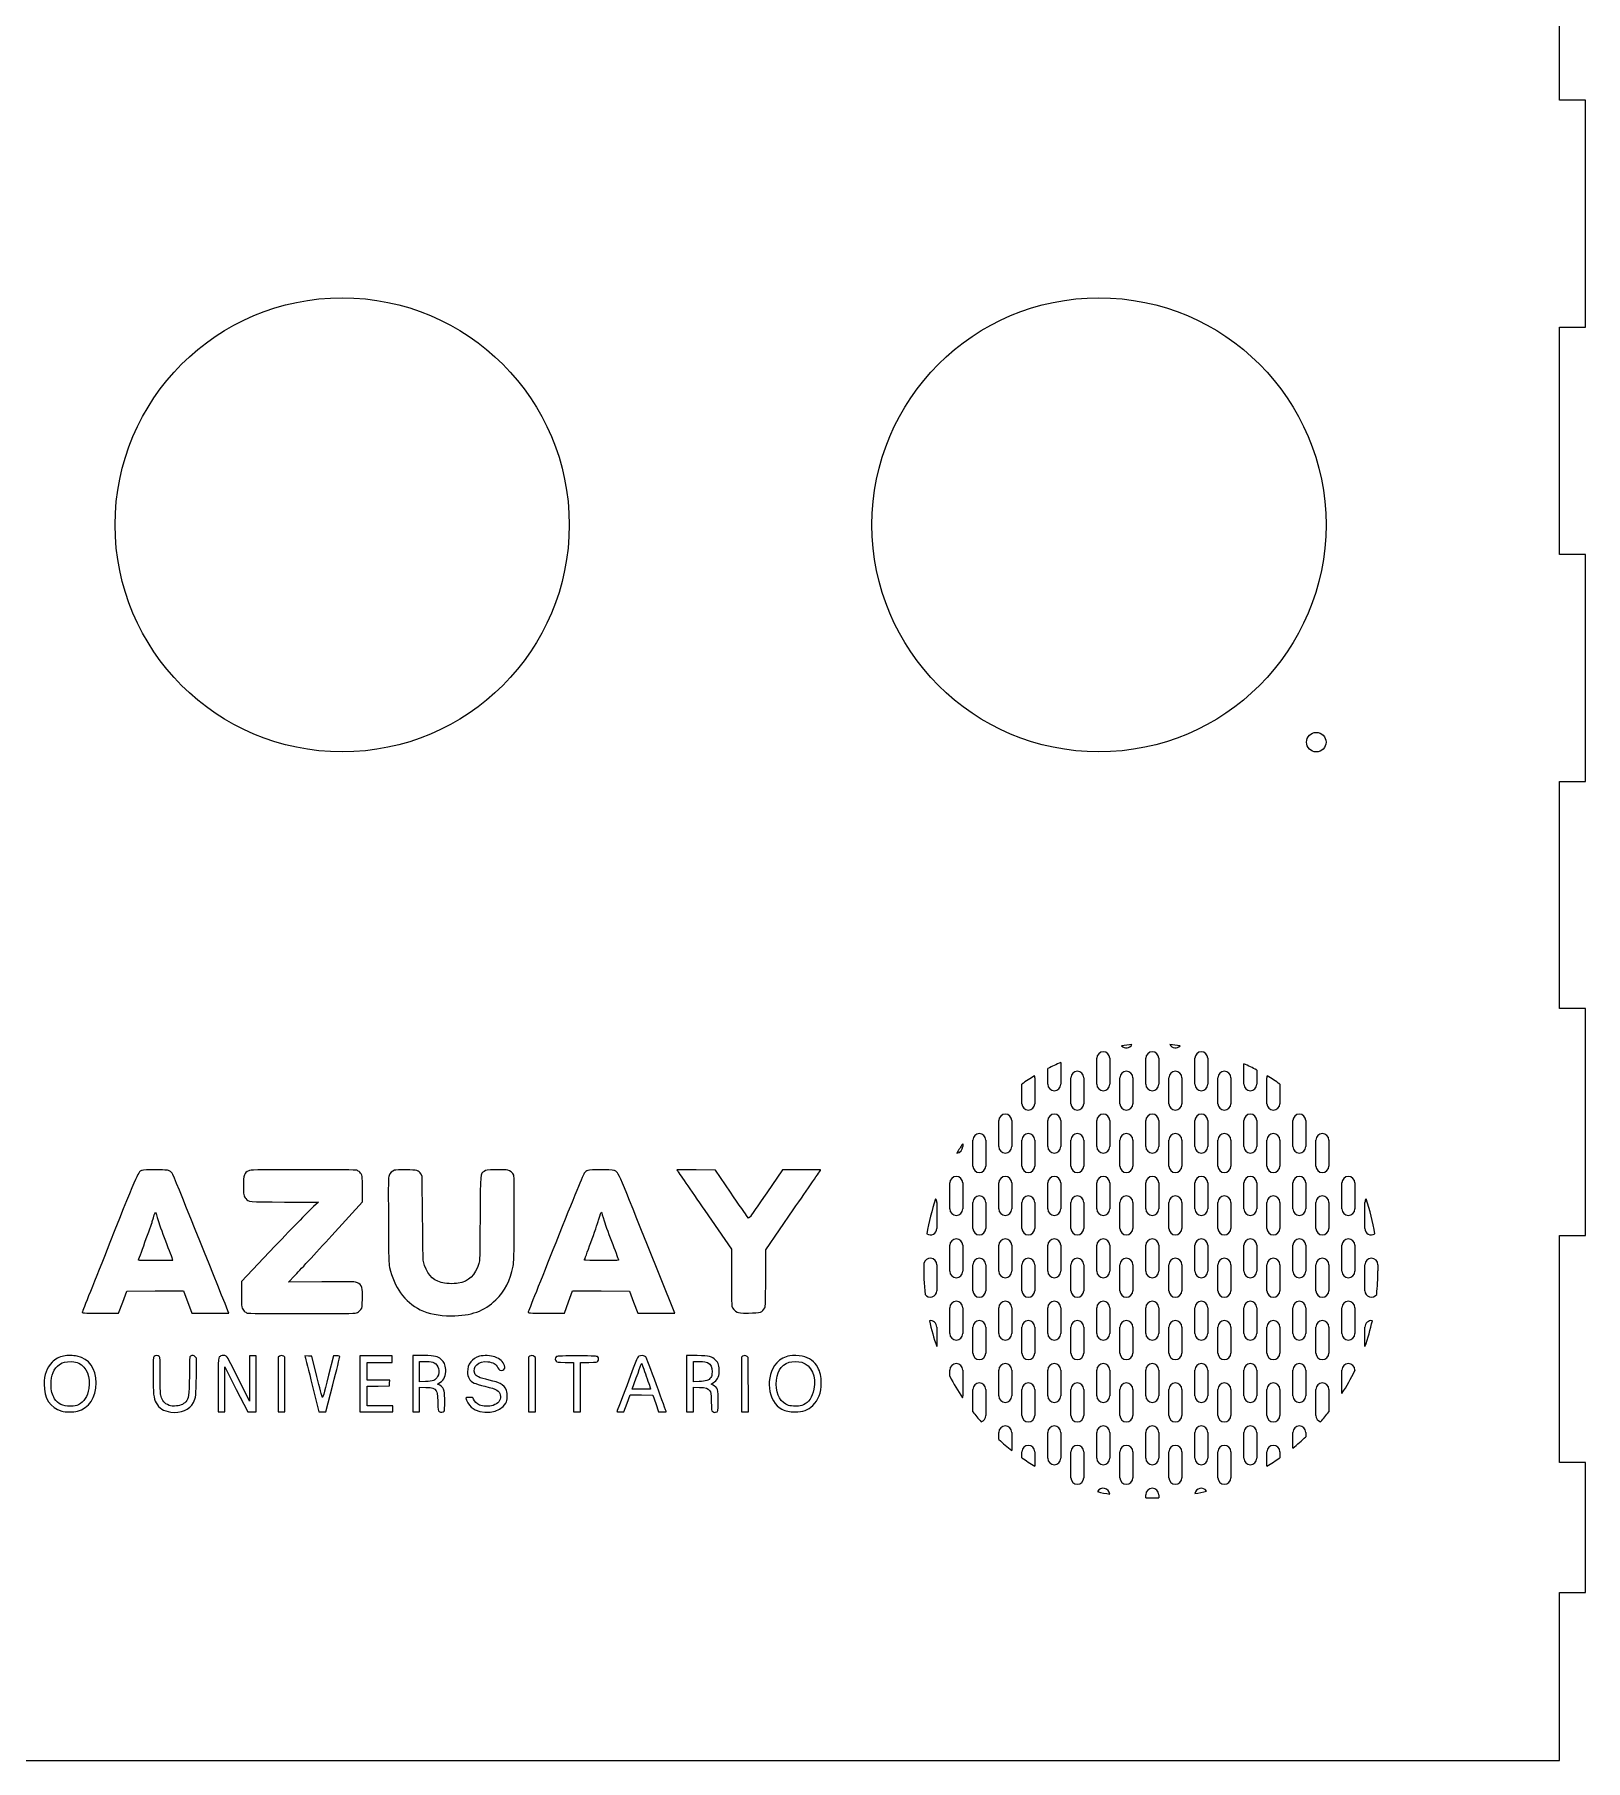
# Model space of a CAD drawing. Extents: x -111 to 2025, y -198 to 5231.
# Drawn here: x 429.7 to 668.8, y 4491.2 to 4757.3 of the extents above; entities that cross this region are included whole.
import ezdxf

# ---------------------------------------------------------------- set-up
doc = ezdxf.new("R2010")
doc.units = 0
doc.header["$MEASUREMENT"] = 0
doc.layers.get('0').update_dxf_attribs({"linetype": 'CONTINUOUS'})

msp = doc.modelspace()

# ---------------------------------------------------------------- linework, layer by layer
at = {"color": 0, "linetype": 'Continuous', "lineweight": 0}
for p, q in [((585.903, 4595.46), (585.903, 4597.867)), ((587.903, 4598.808), (587.903, 4595.46)), ((593.459, 4595.46), (593.459, 4599.46)), ((595.459, 4599.46), (595.459, 4595.46)), ((601.014, 4595.46), (601.014, 4599.46)), ((603.014, 4599.46), (603.014, 4595.46)), ((608.57, 4595.46), (608.57, 4599.46)), ((610.57, 4599.46), (610.57, 4595.46)), ((616.126, 4595.46), (616.126, 4598.612)), ((618.126, 4597.637), (618.126, 4595.46)), ((581.903, 4592.46), (581.903, 4595.482)), ((583.903, 4596.46), (583.903, 4592.46)), ((589.459, 4592.46), (589.459, 4596.46)), ((591.459, 4596.46), (591.459, 4592.46)), ((597.014, 4592.46), (597.014, 4596.46)), ((599.014, 4596.46), (599.014, 4592.46)), ((604.57, 4592.46), (604.57, 4596.46)), ((606.57, 4596.46), (606.57, 4592.46)), ((612.126, 4592.46), (612.126, 4596.46)), ((614.126, 4596.46), (614.126, 4592.46)), ((619.681, 4592.46), (619.681, 4596.46)), ((621.681, 4595.482), (621.681, 4592.46)), ((578.348, 4585.848), (578.348, 4589.848)), ((580.348, 4589.848), (580.348, 4585.848)), ((585.903, 4585.848), (585.903, 4589.848)), ((587.903, 4589.848), (587.903, 4585.848)), ((593.459, 4585.848), (593.459, 4589.848)), ((595.459, 4589.848), (595.459, 4585.848)), ((601.014, 4585.848), (601.014, 4589.848)), ((603.014, 4589.848), (603.014, 4585.848)), ((608.57, 4585.848), (608.57, 4589.848)), ((610.57, 4589.848), (610.57, 4585.848)), ((616.126, 4585.848), (616.126, 4589.848)), ((618.126, 4589.848), (618.126, 4585.848)), ((623.681, 4585.848), (623.681, 4589.848)), ((625.681, 4589.848), (625.681, 4585.848)), ((574.348, 4582.848), (574.348, 4586.848)), ((576.348, 4586.848), (576.348, 4582.848)), ((581.903, 4582.848), (581.903, 4586.848)), ((583.903, 4586.848), (583.903, 4582.848)), ((589.459, 4582.848), (589.459, 4586.848)), ((591.459, 4586.848), (591.459, 4582.848)), ((597.014, 4582.848), (597.014, 4586.848)), ((599.014, 4586.848), (599.014, 4582.848)), ((604.57, 4582.848), (604.57, 4586.848)), ((606.57, 4586.848), (606.57, 4582.848)), ((612.126, 4582.848), (612.126, 4586.848)), ((614.126, 4586.848), (614.126, 4582.848)), ((619.681, 4582.848), (619.681, 4586.848)), ((621.681, 4586.848), (621.681, 4582.848)), ((627.237, 4582.848), (627.237, 4586.848)), ((629.237, 4586.848), (629.237, 4582.848)), ((572.792, 4586.278), (572.792, 4585.848)), ((489.478, 4581.311), (489.268, 4581.629)), ((531.686, 4582.26), (528.707, 4582.275)), ((528.707, 4582.275), (528.815, 4582.104)), ((534.665, 4582.236), (531.686, 4582.26)), ((536.999, 4578.806), (534.665, 4582.236)), ((544.995, 4582.275), (542.576, 4578.712)), ((547.943, 4582.275), (544.995, 4582.275)), ((480.26, 4577.312), (480.26, 4579.249)), ((489.525, 4574.932), (489.478, 4581.311)), ((570.792, 4576.237), (570.792, 4580.237)), ((572.792, 4580.237), (572.792, 4576.237)), ((578.348, 4576.237), (578.348, 4580.237)), ((580.348, 4580.237), (580.348, 4576.237)), ((585.903, 4576.237), (585.903, 4580.237)), ((587.903, 4580.237), (587.903, 4576.237)), ((593.459, 4576.237), (593.459, 4580.237)), ((595.459, 4580.237), (595.459, 4576.237)), ((601.014, 4576.237), (601.014, 4580.237)), ((603.014, 4580.237), (603.014, 4576.237)), ((608.57, 4576.237), (608.57, 4580.237)), ((610.57, 4580.237), (610.57, 4576.237)), ((616.126, 4576.237), (616.126, 4580.237)), ((618.126, 4580.237), (618.126, 4576.237)), ((623.681, 4576.237), (623.681, 4580.237)), ((625.681, 4580.237), (625.681, 4576.237)), ((631.237, 4576.237), (631.237, 4580.237)), ((633.237, 4580.237), (633.237, 4576.237)), ((468.219, 4577.297), (473.477, 4577.258)), ((473.477, 4577.258), (472.7, 4576.589)), ((475.547, 4572.155), (480.26, 4577.312)), ((542.413, 4569.954), (546.652, 4576.075)), ((568.792, 4577.237), (568.792, 4573.237)), ((574.348, 4573.237), (574.348, 4577.237)), ((576.348, 4577.237), (576.348, 4573.237)), ((581.903, 4573.237), (581.903, 4577.237)), ((583.903, 4577.237), (583.903, 4573.237)), ((589.459, 4573.237), (589.459, 4577.237)), ((591.459, 4577.237), (591.459, 4573.237)), ((597.014, 4573.237), (597.014, 4577.237)), ((599.014, 4577.237), (599.014, 4573.237)), ((604.57, 4573.237), (604.57, 4577.237)), ((606.57, 4577.237), (606.57, 4573.237)), ((612.126, 4573.237), (612.126, 4577.237)), ((614.126, 4577.237), (614.126, 4573.237)), ((619.681, 4573.237), (619.681, 4577.237)), ((621.681, 4577.237), (621.681, 4573.237)), ((627.237, 4573.237), (627.237, 4577.237)), ((629.237, 4577.237), (629.237, 4573.237)), ((634.792, 4573.237), (634.792, 4577.237)), ((533.024, 4575.974), (537.123, 4570.024)), ((539.783, 4574.8), (539.566, 4575.08)), ((539.97, 4574.971), (539.783, 4574.8)), ((528.388, 4560.183), (524.094, 4570.903)), ((466.757, 4570.483), (461.591, 4565.053)), ((537.123, 4570.024), (537.123, 4565.784)), ((542.413, 4565.636), (542.413, 4569.954)), ((570.792, 4566.626), (570.792, 4570.626)), ((572.792, 4570.626), (572.792, 4566.626)), ((578.348, 4566.626), (578.348, 4570.626)), ((580.348, 4570.626), (580.348, 4566.626)), ((585.903, 4566.626), (585.903, 4570.626)), ((587.903, 4570.626), (587.903, 4566.626)), ((593.459, 4566.626), (593.459, 4570.626)), ((595.459, 4570.626), (595.459, 4566.626)), ((601.014, 4566.626), (601.014, 4570.626)), ((603.014, 4570.626), (603.014, 4566.626)), ((608.57, 4566.626), (608.57, 4570.626)), ((610.57, 4570.626), (610.57, 4566.626)), ((616.126, 4566.626), (616.126, 4570.626)), ((618.126, 4570.626), (618.126, 4566.626)), ((623.681, 4566.626), (623.681, 4570.626)), ((625.681, 4570.626), (625.681, 4566.626)), ((631.237, 4566.626), (631.237, 4570.626)), ((633.237, 4570.626), (633.237, 4566.626)), ((468.826, 4564.967), (469.829, 4565.979)), ((568.792, 4567.626), (568.792, 4563.626)), ((574.348, 4563.626), (574.348, 4567.626)), ((576.348, 4567.626), (576.348, 4563.626)), ((581.903, 4563.626), (581.903, 4567.626)), ((583.903, 4567.626), (583.903, 4563.626)), ((589.459, 4563.626), (589.459, 4567.626)), ((591.459, 4567.626), (591.459, 4563.626)), ((597.014, 4563.626), (597.014, 4567.626)), ((599.014, 4567.626), (599.014, 4563.626)), ((604.57, 4563.626), (604.57, 4567.626)), ((606.57, 4567.626), (606.57, 4563.626)), ((612.126, 4563.626), (612.126, 4567.626)), ((614.126, 4567.626), (614.126, 4563.626)), ((619.681, 4563.626), (619.681, 4567.626)), ((621.681, 4567.626), (621.681, 4563.626)), ((627.237, 4563.626), (627.237, 4567.626)), ((629.237, 4567.626), (629.237, 4563.626)), ((634.792, 4563.626), (634.792, 4567.626)), ((636.792, 4567.626), (636.792, 4566.682)), ((443.288, 4561.879), (443.903, 4563.567)), ((443.903, 4563.567), (448.298, 4563.591)), ((448.298, 4563.591), (452.685, 4563.606)), ((452.685, 4563.606), (453.929, 4560.183)), ((461.591, 4565.053), (461.591, 4563.124)), ((473.991, 4564.991), (468.826, 4564.967)), ((512.037, 4561.895), (512.651, 4563.606)), ((512.651, 4563.606), (517.046, 4563.591)), ((517.046, 4563.591), (521.433, 4563.567)), ((521.433, 4563.567), (522.056, 4561.879)), ((439.827, 4560.183), (442.666, 4560.183)), ((442.666, 4560.183), (443.288, 4561.879)), ((453.929, 4560.183), (459.647, 4560.183)), ((459.647, 4560.183), (459.515, 4560.518)), ((508.583, 4560.183), (511.414, 4560.183)), ((511.414, 4560.183), (512.037, 4561.895)), ((522.056, 4561.879), (522.678, 4560.183)), ((522.678, 4560.183), (528.388, 4560.183)), ((570.792, 4557.015), (570.792, 4561.015)), ((572.792, 4561.015), (572.792, 4557.015)), ((578.348, 4557.015), (578.348, 4561.015)), ((580.348, 4561.015), (580.348, 4557.015)), ((585.903, 4557.015), (585.903, 4561.015)), ((587.903, 4561.015), (587.903, 4557.015)), ((593.459, 4557.015), (593.459, 4561.015)), ((595.459, 4561.015), (595.459, 4557.015)), ((601.014, 4557.015), (601.014, 4561.015)), ((603.014, 4561.015), (603.014, 4557.015)), ((608.57, 4557.015), (608.57, 4561.015)), ((610.57, 4561.015), (610.57, 4557.015)), ((616.126, 4557.015), (616.126, 4561.015)), ((618.126, 4561.015), (618.126, 4557.015)), ((623.681, 4557.015), (623.681, 4561.015)), ((625.681, 4561.015), (625.681, 4557.015)), ((631.237, 4557.015), (631.237, 4561.015)), ((633.237, 4561.015), (633.237, 4557.015)), ((568.792, 4558.015), (568.792, 4555.02)), ((574.348, 4554.015), (574.348, 4558.015)), ((576.348, 4558.015), (576.348, 4554.015)), ((581.903, 4554.015), (581.903, 4558.015)), ((583.903, 4558.015), (583.903, 4554.015)), ((589.459, 4554.015), (589.459, 4558.015)), ((591.459, 4558.015), (591.459, 4554.015)), ((597.014, 4554.015), (597.014, 4558.015)), ((599.014, 4558.015), (599.014, 4554.015)), ((604.57, 4554.015), (604.57, 4558.015)), ((606.57, 4558.015), (606.57, 4554.015)), ((612.126, 4554.015), (612.126, 4558.015)), ((614.126, 4558.015), (614.126, 4554.015)), ((619.681, 4554.015), (619.681, 4558.015)), ((621.681, 4558.015), (621.681, 4554.015)), ((627.237, 4554.015), (627.237, 4558.015)), ((629.237, 4558.015), (629.237, 4554.015)), ((634.792, 4555.02), (634.792, 4558.015)), ((454.684, 4553.253), (454.482, 4553.447)), ((454.645, 4550.437), (454.684, 4553.253)), ((462.836, 4553.572), (462.828, 4550.094)), ((463.847, 4553.572), (462.836, 4553.572)), ((463.847, 4544.937), (463.847, 4553.572)), ((467.441, 4553.525), (467.27, 4553.408)), ((467.27, 4553.408), (467.27, 4544.937)), ((468.281, 4553.408), (468.11, 4553.525)), ((468.281, 4544.937), (468.281, 4553.408)), ((471.914, 4553.556), (471.385, 4553.579)), ((471.385, 4553.579), (471.439, 4553.361)), ((472.435, 4553.533), (471.914, 4553.556)), ((473.213, 4550.406), (472.435, 4553.533)), ((475.764, 4553.572), (475.025, 4550.592)), ((476.262, 4553.572), (475.764, 4553.572)), ((484.85, 4553.572), (479.872, 4553.572)), ((479.872, 4553.572), (479.872, 4544.937)), ((480.961, 4552.56), (484.85, 4552.56)), ((480.961, 4549.838), (480.961, 4552.56)), ((484.85, 4552.56), (484.85, 4553.572)), ((489.696, 4553.634), (488.039, 4553.665)), ((488.039, 4553.665), (488.039, 4544.937)), ((489.05, 4549.589), (489.05, 4552.716)), ((489.05, 4552.716), (490.007, 4552.716)), ((506.024, 4553.525), (505.853, 4553.408)), ((505.853, 4553.408), (505.853, 4544.937)), ((506.903, 4553.354), (506.716, 4553.502)), ((506.949, 4544.937), (506.903, 4553.354)), ((511.492, 4552.576), (512.776, 4552.553)), ((512.776, 4552.553), (512.776, 4544.937)), ((513.865, 4552.553), (515.156, 4552.576)), ((513.865, 4544.937), (513.865, 4552.553)), ((531.857, 4553.634), (530.2, 4553.665)), ((530.2, 4553.665), (530.2, 4544.937)), ((531.289, 4549.589), (531.289, 4552.716)), ((531.289, 4552.716), (532.207, 4552.716)), ((538.85, 4553.525), (538.679, 4553.408)), ((538.679, 4553.408), (538.679, 4544.937)), ((539.729, 4553.354), (539.542, 4553.502)), ((539.776, 4544.937), (539.729, 4553.354)), ((459.024, 4551.899), (460.798, 4548.422)), ((459.024, 4544.937), (459.024, 4551.899)), ((462.828, 4546.61), (461.133, 4550.032)), ((462.828, 4550.094), (462.828, 4546.61)), ((484.469, 4549.838), (480.961, 4549.838)), ((484.445, 4549.394), (484.469, 4549.838)), ((489.976, 4549.62), (489.05, 4549.589)), ((491.843, 4549.231), (492.185, 4549.457)), ((521.822, 4548.438), (522.468, 4550.211)), ((532.168, 4549.62), (531.289, 4549.589)), ((534.004, 4549.223), (534.377, 4549.472)), ((570.792, 4550.434), (570.792, 4551.404)), ((572.792, 4551.404), (572.792, 4547.404)), ((578.348, 4547.404), (578.348, 4551.404)), ((580.348, 4551.404), (580.348, 4547.404)), ((585.903, 4547.404), (585.903, 4551.404)), ((587.903, 4551.404), (587.903, 4547.404)), ((593.459, 4547.404), (593.459, 4551.404)), ((595.459, 4551.404), (595.459, 4547.404)), ((601.014, 4547.404), (601.014, 4551.404)), ((603.014, 4551.404), (603.014, 4547.404)), ((608.57, 4547.404), (608.57, 4551.404)), ((610.57, 4551.404), (610.57, 4547.404)), ((616.126, 4547.404), (616.126, 4551.404)), ((618.126, 4551.404), (618.126, 4547.404)), ((623.681, 4547.404), (623.681, 4551.404)), ((625.681, 4551.404), (625.681, 4547.404)), ((631.237, 4547.76), (631.237, 4551.404)), ((633.237, 4551.404), (633.237, 4551.311)), ((458.013, 4549.044), (458.013, 4544.937)), ((460.798, 4548.422), (462.564, 4544.937)), ((472.521, 4549.06), (473.54, 4544.976)), ((474.621, 4544.976), (475.687, 4549.138)), ((480.961, 4548.904), (482.695, 4548.92)), ((480.961, 4545.871), (480.961, 4548.904)), ((482.695, 4548.92), (484.422, 4548.943)), ((484.422, 4548.943), (484.445, 4549.394)), ((489.05, 4548.772), (490.007, 4548.733)), ((489.05, 4544.937), (489.05, 4548.772)), ((492.17, 4549.044), (491.843, 4549.231)), ((521.044, 4546.283), (521.511, 4547.582)), ((521.511, 4547.582), (523.261, 4547.566)), ((523.246, 4548.438), (521.822, 4548.438)), ((523.261, 4547.566), (525.012, 4547.543)), ((525.012, 4547.543), (525.455, 4546.259)), ((531.289, 4548.764), (532.207, 4548.733)), ((531.289, 4544.937), (531.289, 4548.764)), ((534.299, 4549.075), (534.004, 4549.223)), ((574.348, 4544.961), (574.348, 4548.404)), ((576.348, 4548.404), (576.348, 4544.404)), ((581.903, 4544.404), (581.903, 4548.404)), ((583.903, 4548.404), (583.903, 4544.404)), ((589.459, 4544.404), (589.459, 4548.404)), ((591.459, 4548.404), (591.459, 4544.404)), ((597.014, 4544.404), (597.014, 4548.404)), ((599.014, 4548.404), (599.014, 4544.404)), ((604.57, 4544.404), (604.57, 4548.404)), ((606.57, 4548.404), (606.57, 4544.404)), ((612.126, 4544.404), (612.126, 4548.404)), ((614.126, 4548.404), (614.126, 4544.404)), ((619.681, 4544.404), (619.681, 4548.404)), ((621.681, 4548.404), (621.681, 4544.404)), ((627.237, 4544.404), (627.237, 4548.404)), ((629.237, 4548.404), (629.237, 4544.961)), ((458.013, 4544.937), (459.024, 4544.937)), ((462.564, 4544.937), (463.847, 4544.937)), ((467.27, 4544.937), (468.281, 4544.937)), ((473.54, 4544.976), (474.621, 4544.976)), ((479.872, 4544.937), (484.928, 4544.937)), ((484.928, 4545.871), (480.961, 4545.871)), ((484.928, 4544.937), (484.928, 4545.871)), ((488.039, 4544.937), (489.05, 4544.937)), ((505.853, 4544.937), (506.949, 4544.937)), ((512.776, 4544.937), (513.865, 4544.937)), ((520.01, 4544.953), (520.57, 4544.976)), ((520.57, 4544.976), (521.044, 4546.283)), ((525.455, 4546.259), (525.906, 4544.976)), ((525.906, 4544.976), (526.497, 4544.953)), ((530.2, 4544.937), (531.289, 4544.937)), ((538.679, 4544.937), (539.776, 4544.937)), ((578.348, 4540.694), (578.348, 4541.793)), ((580.348, 4541.793), (580.348, 4539.021)), ((585.903, 4537.793), (585.903, 4541.793)), ((587.903, 4541.793), (587.903, 4537.793)), ((593.459, 4537.793), (593.459, 4541.793)), ((595.459, 4541.793), (595.459, 4537.793)), ((601.014, 4537.793), (601.014, 4541.793)), ((603.014, 4541.793), (603.014, 4537.793)), ((608.57, 4537.793), (608.57, 4541.793)), ((610.57, 4541.793), (610.57, 4537.793)), ((616.126, 4537.793), (616.126, 4541.793)), ((618.126, 4541.793), (618.126, 4537.793)), ((623.681, 4539.371), (623.681, 4541.793)), ((625.681, 4541.793), (625.681, 4541.102)), ((581.903, 4537.882), (581.903, 4538.793)), ((583.903, 4538.793), (583.903, 4536.599)), ((589.459, 4534.793), (589.459, 4538.793)), ((591.459, 4538.793), (591.459, 4534.793)), ((597.014, 4534.793), (597.014, 4538.793)), ((599.014, 4538.793), (599.014, 4534.793)), ((604.57, 4534.793), (604.57, 4538.793)), ((606.57, 4538.793), (606.57, 4534.793)), ((612.126, 4534.793), (612.126, 4538.793)), ((614.126, 4538.793), (614.126, 4534.793)), ((619.681, 4536.599), (619.681, 4538.793)), ((621.681, 4538.793), (621.681, 4537.882)), ((601.014, 4531.69), (601.014, 4532.182)), ((603.014, 4532.182), (603.014, 4531.703))]:
    msp.add_line(p, q, dxfattribs=at)
for p, q in [((664.792, 4537.133), (664.792, 4572.133)), ((664.792, 4572.133), (668.792, 4572.133)), ((668.792, 4537.133), (664.792, 4537.133)), ((668.792, 4517.133), (668.792, 4537.133)), ((664.792, 4491.217), (664.792, 4517.133)), ((664.792, 4517.133), (668.792, 4517.133)), ((172.792, 4491.217), (664.792, 4491.217))]:
    msp.add_line(p, q)
msp.add_lwpolyline([(668.792, 4572.133), (668.792, 4607.133), (664.792, 4607.133), (664.792, 4642.133), (668.792, 4642.133), (668.792, 4677.133), (664.792, 4677.133), (664.792, 4712.133), (668.792, 4712.133), (668.792, 4747.133), (664.792, 4747.133), (664.792, 4782.133), (668.792, 4782.133), (668.792, 4817.133)])
for centre in [(477.126, 4681.682), (593.792, 4681.682)]:
    msp.add_circle(centre, 35, dxfattribs=at)
msp.add_circle((627.292, 4648.182), 1.5)
for centre, radius, start, end in [((594.459, 4599.46), 1, 0, 180), ((601.792, 4566.682), 35, 94.78246, 97.40409), ((598.014, 4602.071), 1, 222.89992, 329.28662), ((602.014, 4599.46), 1, 0, 180), ((601.792, 4566.682), 35, 82.59591, 85.21754), ((605.57, 4602.071), 1, 210.71338, 317.10008), ((609.57, 4599.46), 1, 0, 180), ((601.792, 4566.682), 35, 113.37987, 116.99857), ((590.459, 4596.46), 1, 0, 180), ((598.014, 4596.46), 1, 0, 180), ((605.57, 4596.46), 1, 0, 180), ((613.126, 4596.46), 1, 0, 180), ((601.792, 4566.682), 35, 62.18186, 65.82508), ((601.792, 4566.682), 35, 120.81475, 124.62856), ((582.903, 4596.46), 1, 0, 16.33202), ((586.903, 4595.46), 1, 180, 0), ((594.459, 4595.46), 1, 180, 0), ((602.014, 4595.46), 1, 180, 0), ((609.57, 4595.46), 1, 180, 0), ((617.126, 4595.46), 1, 180, 0), ((620.681, 4596.46), 1, 163.66798, 180), ((601.792, 4566.682), 35, 55.37144, 59.18525), ((582.903, 4592.46), 1, 180, 0), ((590.459, 4592.46), 1, 180, 0), ((598.014, 4592.46), 1, 180, 0), ((605.57, 4592.46), 1, 180, 0), ((613.126, 4592.46), 1, 180, 0), ((620.681, 4592.46), 1, 180, 0), ((579.348, 4589.848), 1, 0, 180), ((586.903, 4589.848), 1, 0, 180), ((594.459, 4589.848), 1, 0, 180), ((602.014, 4589.848), 1, 0, 180), ((609.57, 4589.848), 1, 0, 180), ((617.126, 4589.848), 1, 0, 180), ((624.681, 4589.848), 1, 0, 180), ((575.348, 4586.848), 1, 0, 180), ((582.903, 4586.848), 1, 0, 180), ((590.459, 4586.848), 1, 0, 180), ((598.014, 4586.848), 1, 0, 180), ((605.57, 4586.848), 1, 0, 180), ((613.126, 4586.848), 1, 0, 180), ((620.681, 4586.848), 1, 0, 180), ((628.237, 4586.848), 1, 0, 180), ((601.792, 4566.682), 35, 145.95227, 148.72449), ((571.792, 4585.848), 1, 274.94347, 0), ((579.348, 4585.848), 1, 180, 0), ((586.903, 4585.848), 1, 180, 0), ((594.459, 4585.848), 1, 180, 0), ((602.014, 4585.848), 1, 180, 0), ((609.57, 4585.848), 1, 180, 0), ((617.126, 4585.848), 1, 180, 0), ((624.681, 4585.848), 1, 180, 0), ((575.348, 4582.848), 1, 180, 0), ((582.903, 4582.848), 1, 180, 0), ((590.459, 4582.848), 1, 180, 0), ((598.014, 4582.848), 1, 180, 0), ((605.57, 4582.848), 1, 180, 0), ((613.126, 4582.848), 1, 180, 0), ((620.681, 4582.848), 1, 180, 0), ((628.237, 4582.848), 1, 180, 0), ((571.792, 4580.237), 1, 0, 180), ((579.348, 4580.237), 1, 0, 180), ((586.903, 4580.237), 1, 0, 180), ((594.459, 4580.237), 1, 0, 180), ((602.014, 4580.237), 1, 0, 180), ((609.57, 4580.237), 1, 0, 180), ((617.126, 4580.237), 1, 0, 180), ((624.681, 4580.237), 1, 0, 180), ((632.237, 4580.237), 1, 0, 180), ((601.792, 4566.682), 35, 161.45513, 170.61328), ((567.792, 4577.237), 1, 0, 35.17662), ((571.792, 4576.237), 1, 180, 0), ((575.348, 4577.237), 1, 0, 180), ((579.348, 4576.237), 1, 180, 0), ((582.903, 4577.237), 1, 0, 180), ((586.903, 4576.237), 1, 180, 0), ((590.459, 4577.237), 1, 0, 180), ((594.459, 4576.237), 1, 180, 0), ((598.014, 4577.237), 1, 0, 180), ((602.014, 4576.237), 1, 180, 0), ((605.57, 4577.237), 1, 0, 180), ((609.57, 4576.237), 1, 180, 0), ((613.126, 4577.237), 1, 0, 180), ((617.126, 4576.237), 1, 180, 0), ((620.681, 4577.237), 1, 0, 180), ((624.681, 4576.237), 1, 180, 0), ((628.237, 4577.237), 1, 0, 180), ((632.237, 4576.237), 1, 180, 0), ((635.792, 4577.237), 1, 144.82338, 180), ((601.792, 4566.682), 35, 9.38672, 18.54487), ((567.792, 4573.237), 1, 237.90329, 0), ((571.792, 4570.626), 1, 0, 180), ((575.348, 4573.237), 1, 180, 0), ((579.348, 4570.626), 1, 0, 180), ((582.903, 4573.237), 1, 180, 0), ((586.903, 4570.626), 1, 0, 180), ((590.459, 4573.237), 1, 180, 0), ((594.459, 4570.626), 1, 0, 180), ((598.014, 4573.237), 1, 180, 0), ((602.014, 4570.626), 1, 0, 180), ((605.57, 4573.237), 1, 180, 0), ((609.57, 4570.626), 1, 0, 180), ((613.126, 4573.237), 1, 180, 0), ((617.126, 4570.626), 1, 0, 180), ((620.681, 4573.237), 1, 180, 0), ((624.681, 4570.626), 1, 0, 180), ((628.237, 4573.237), 1, 180, 0), ((632.237, 4570.626), 1, 0, 180), ((635.792, 4573.237), 1, 180, 302.09671), ((567.792, 4567.626), 1, 0, 168.98435), ((575.348, 4567.626), 1, 0, 180), ((582.903, 4567.626), 1, 0, 180), ((590.459, 4567.626), 1, 0, 180), ((598.014, 4567.626), 1, 0, 180), ((605.57, 4567.626), 1, 0, 180), ((613.126, 4567.626), 1, 0, 180), ((620.681, 4567.626), 1, 0, 180), ((628.237, 4567.626), 1, 0, 180), ((635.792, 4567.626), 1, 0, 180), ((601.792, 4566.682), 35, 178.1408, 185.97283), ((571.792, 4566.626), 1, 180, 0), ((579.348, 4566.626), 1, 180, 0), ((586.903, 4566.626), 1, 180, 0), ((594.459, 4566.626), 1, 180, 0), ((602.014, 4566.626), 1, 180, 0), ((609.57, 4566.626), 1, 180, 0), ((617.126, 4566.626), 1, 180, 0), ((624.681, 4566.626), 1, 180, 0), ((632.237, 4566.626), 1, 180, 0), ((601.792, 4566.682), 35, 354.02717, 0), ((567.792, 4563.626), 1, 215.90433, 0), ((575.348, 4563.626), 1, 180, 0), ((582.903, 4563.626), 1, 180, 0), ((590.459, 4563.626), 1, 180, 0), ((598.014, 4563.626), 1, 180, 0), ((605.57, 4563.626), 1, 180, 0), ((613.126, 4563.626), 1, 180, 0), ((620.681, 4563.626), 1, 180, 0), ((628.237, 4563.626), 1, 180, 0), ((635.792, 4563.626), 1, 180, 324.09567), ((571.792, 4561.015), 1, 0, 180), ((579.348, 4561.015), 1, 0, 180), ((586.903, 4561.015), 1, 0, 180), ((594.459, 4561.015), 1, 0, 180), ((602.014, 4561.015), 1, 0, 180), ((609.57, 4561.015), 1, 0, 180), ((617.126, 4561.015), 1, 0, 180), ((624.681, 4561.015), 1, 0, 180), ((632.237, 4561.015), 1, 0, 180), ((567.792, 4558.015), 1, 0, 98.48424), ((601.792, 4566.682), 35, 192.67146, 199.46295), ((575.348, 4558.015), 1, 0, 180), ((582.903, 4558.015), 1, 0, 180), ((590.459, 4558.015), 1, 0, 180), ((598.014, 4558.015), 1, 0, 180), ((605.57, 4558.015), 1, 0, 180), ((613.126, 4558.015), 1, 0, 180), ((620.681, 4558.015), 1, 0, 180), ((628.237, 4558.015), 1, 0, 180), ((635.792, 4558.015), 1, 81.51576, 180), ((601.792, 4566.682), 35, 340.53705, 347.32854), ((571.792, 4557.015), 1, 180, 0), ((579.348, 4557.015), 1, 180, 0), ((586.903, 4557.015), 1, 180, 0), ((594.459, 4557.015), 1, 180, 0), ((602.014, 4557.015), 1, 180, 0), ((609.57, 4557.015), 1, 180, 0), ((617.126, 4557.015), 1, 180, 0), ((624.681, 4557.015), 1, 180, 0), ((632.237, 4557.015), 1, 180, 0), ((571.792, 4551.404), 1, 0, 180), ((575.348, 4554.015), 1, 180, 0), ((579.348, 4551.404), 1, 0, 180), ((582.903, 4554.015), 1, 180, 0), ((586.903, 4551.404), 1, 0, 180), ((590.459, 4554.015), 1, 180, 0), ((594.459, 4551.404), 1, 0, 180), ((598.014, 4554.015), 1, 180, 0), ((602.014, 4551.404), 1, 0, 180), ((605.57, 4554.015), 1, 180, 0), ((609.57, 4551.404), 1, 0, 180), ((613.126, 4554.015), 1, 180, 0), ((617.126, 4551.404), 1, 0, 180), ((620.681, 4554.015), 1, 180, 0), ((624.681, 4551.404), 1, 0, 180), ((628.237, 4554.015), 1, 180, 0), ((632.237, 4551.404), 1, 0, 180), ((601.792, 4566.682), 35, 207.66045, 213.94299), ((575.348, 4548.404), 1, 0, 180), ((582.903, 4548.404), 1, 0, 180), ((590.459, 4548.404), 1, 0, 180), ((598.014, 4548.404), 1, 0, 180), ((605.57, 4548.404), 1, 0, 180), ((613.126, 4548.404), 1, 0, 180), ((620.681, 4548.404), 1, 0, 180), ((628.237, 4548.404), 1, 0, 180), ((601.792, 4566.682), 35, 327.27446, 333.9502), ((571.792, 4547.404), 1, 344.62769, 360), ((579.348, 4547.404), 1, 180, 0), ((586.903, 4547.404), 1, 180, 0), ((594.459, 4547.404), 1, 180, 0), ((602.014, 4547.404), 1, 180, 0), ((609.57, 4547.404), 1, 180, 0), ((617.126, 4547.404), 1, 180, 0), ((624.681, 4547.404), 1, 180, 0), ((601.792, 4566.682), 35, 218.35999, 221.60489), ((575.348, 4544.404), 1, 285.87233, 0), ((582.903, 4544.404), 1, 180, 0), ((590.459, 4544.404), 1, 180, 0), ((598.014, 4544.404), 1, 180, 0), ((605.57, 4544.404), 1, 180, 0), ((613.126, 4544.404), 1, 180, 0), ((620.681, 4544.404), 1, 180, 0), ((628.237, 4544.404), 1, 180, 254.12767), ((601.792, 4566.682), 35, 318.39511, 321.64001), ((579.348, 4541.793), 1, 0, 180), ((586.903, 4541.793), 1, 0, 180), ((594.459, 4541.793), 1, 0, 180), ((602.014, 4541.793), 1, 0, 180), ((609.57, 4541.793), 1, 0, 180), ((617.126, 4541.793), 1, 0, 180), ((624.681, 4541.793), 1, 0, 180), ((601.792, 4566.682), 35, 227.94518, 232.21513), ((582.903, 4538.793), 1, 0, 180), ((590.459, 4538.793), 1, 0, 180), ((598.014, 4538.793), 1, 0, 180), ((605.57, 4538.793), 1, 0, 180), ((613.126, 4538.793), 1, 0, 180), ((620.681, 4538.793), 1, 0, 180), ((601.792, 4566.682), 35, 308.71132, 313.04242), ((601.792, 4566.682), 35, 235.37144, 239.26213), ((586.903, 4537.793), 1, 180, 0), ((594.459, 4537.793), 1, 180, 0), ((602.014, 4537.793), 1, 180, 0), ((609.57, 4537.793), 1, 180, 0), ((617.126, 4537.793), 1, 180, 0), ((601.792, 4566.682), 35, 300.73787, 304.62856), ((590.459, 4534.793), 1, 180, 0), ((598.014, 4534.793), 1, 180, 0), ((605.57, 4534.793), 1, 180, 0), ((613.126, 4534.793), 1, 180, 0), ((594.459, 4532.182), 1, 4.49377, 151.50581), ((601.792, 4566.682), 35, 256.42994, 259.56964), ((602.014, 4532.182), 1, 0, 180), ((601.792, 4566.682), 35, 268.72666, 272.00121), ((609.57, 4532.182), 1, 34.92072, 170.48834), ((601.792, 4566.682), 35, 281.18886, 284.2202)]:
    msp.add_arc(centre, radius, start, end, dxfattribs=at)
for points in [[(446.275, 4582.174), (445.661, 4581.972), (445.808, 4582.314), (441.312, 4571.035)], [(448.406, 4582.252), (447.201, 4582.26), (446.446, 4582.236), (446.275, 4582.174)], [(450.538, 4582.081), (450.297, 4582.221), (450.118, 4582.236), (448.406, 4582.252)], [(450.942, 4581.731), (450.865, 4581.84), (450.686, 4581.995), (450.538, 4582.081)], [(459.515, 4560.518), (457.407, 4565.846), (451.051, 4581.591), (450.942, 4581.731)], [(462.719, 4582.127), (462.019, 4581.808), (461.903, 4581.474), (461.903, 4579.84)], [(471.097, 4582.275), (463.435, 4582.275), (463.015, 4582.267), (462.719, 4582.127)], [(479.381, 4582.19), (479.234, 4582.252), (476.612, 4582.275), (471.097, 4582.275)], [(479.825, 4581.902), (479.7, 4582.018), (479.498, 4582.151), (479.381, 4582.19)], [(480.26, 4579.249), (480.26, 4581.365), (480.237, 4581.513), (479.825, 4581.902)], [(484.344, 4581.396), (484.228, 4581.093), (484.22, 4580.447), (484.251, 4574.535)], [(485.216, 4582.197), (484.842, 4582.081), (484.484, 4581.754), (484.344, 4581.396)], [(486.95, 4582.252), (486.118, 4582.26), (485.332, 4582.236), (485.216, 4582.197)], [(489.268, 4581.629), (488.91, 4582.174), (488.685, 4582.236), (486.95, 4582.252)], [(499.031, 4582.026), (498.393, 4581.606), (498.432, 4582.042), (498.385, 4574.808)], [(500.866, 4582.26), (499.365, 4582.236), (499.342, 4582.236), (499.031, 4582.026)], [(502.648, 4582.236), (502.508, 4582.26), (501.706, 4582.275), (500.866, 4582.26)], [(503.589, 4581.435), (503.464, 4581.746), (502.951, 4582.182), (502.648, 4582.236)], [(503.651, 4574.644), (503.675, 4579.521), (503.659, 4581.272), (503.589, 4581.435)], [(514.479, 4581.824), (514.339, 4581.668), (512.916, 4578.191), (510.053, 4571.027)], [(514.993, 4582.158), (514.821, 4582.096), (514.588, 4581.948), (514.479, 4581.824)], [(519.014, 4582.182), (518.555, 4582.322), (515.397, 4582.298), (514.993, 4582.158)], [(524.094, 4570.903), (519.465, 4582.462), (519.683, 4581.987), (519.014, 4582.182)], [(528.815, 4582.104), (528.885, 4582.003), (530.776, 4579.249), (533.024, 4575.974)], [(546.652, 4576.075), (548.986, 4579.444), (550.892, 4582.221), (550.892, 4582.236)], [(550.892, 4582.236), (550.892, 4582.26), (549.561, 4582.275), (547.943, 4582.275)], [(461.903, 4579.84), (461.903, 4578.464), (461.957, 4578.168), (462.284, 4577.818)], [(539.566, 4575.08), (539.441, 4575.243), (538.29, 4576.916), (536.999, 4578.806)], [(542.576, 4578.712), (541.246, 4576.744), (540.071, 4575.064), (539.97, 4574.971)], [(462.284, 4577.818), (462.743, 4577.312), (462.432, 4577.336), (468.219, 4577.297)], [(472.7, 4576.589), (472.272, 4576.215), (469.596, 4573.47), (466.757, 4570.483)], [(446.726, 4571.105), (447.279, 4572.606), (447.784, 4574.045), (447.854, 4574.302)], [(447.854, 4574.302), (448.064, 4575.064), (448.305, 4575.757), (448.336, 4575.718)], [(448.336, 4575.718), (448.36, 4575.702), (448.547, 4575.126), (448.757, 4574.45)], [(448.757, 4574.45), (448.967, 4573.773), (449.558, 4572.116), (450.071, 4570.778)], [(484.251, 4574.535), (484.274, 4568.196), (484.282, 4567.978), (484.445, 4567.231)], [(489.657, 4568.157), (489.595, 4568.429), (489.556, 4570.483), (489.525, 4574.932)], [(498.385, 4574.808), (498.338, 4568.546), (498.338, 4568.374), (498.175, 4567.799)], [(503.488, 4567.418), (503.605, 4568.001), (503.628, 4568.857), (503.651, 4574.644)], [(515.452, 4571.058), (515.98, 4572.497), (516.525, 4574.061), (516.657, 4574.52)], [(516.657, 4574.52), (516.937, 4575.469), (517.046, 4575.78), (517.085, 4575.733)], [(517.085, 4575.733), (517.101, 4575.718), (517.295, 4575.126), (517.513, 4574.419)], [(517.513, 4574.419), (517.723, 4573.711), (518.322, 4572.062), (518.828, 4570.747)], [(441.312, 4571.035), (438.994, 4565.216), (437.073, 4560.393), (437.042, 4560.323)], [(445.723, 4568.328), (445.723, 4568.351), (446.174, 4569.604), (446.726, 4571.105)], [(450.071, 4570.778), (450.592, 4569.44), (451.012, 4568.328), (451.012, 4568.312)], [(469.829, 4565.979), (470.381, 4566.539), (472.956, 4569.316), (475.547, 4572.155)], [(510.053, 4571.027), (507.727, 4565.209), (505.814, 4560.393), (505.79, 4560.323)], [(514.487, 4568.359), (514.487, 4568.398), (514.923, 4569.619), (515.452, 4571.058)], [(518.828, 4570.747), (519.341, 4569.432), (519.738, 4568.336), (519.714, 4568.312)], [(448.368, 4568.273), (446.913, 4568.273), (445.723, 4568.297), (445.723, 4568.328)], [(451.012, 4568.312), (451.012, 4568.289), (449.822, 4568.273), (448.368, 4568.273)], [(492.388, 4564.874), (490.886, 4565.356), (490.093, 4566.313), (489.657, 4568.157)], [(519.714, 4568.312), (519.629, 4568.227), (514.487, 4568.273), (514.487, 4568.359)], [(484.445, 4567.231), (485.114, 4564.151), (486.717, 4561.941), (489.167, 4560.705)], [(498.175, 4567.799), (497.685, 4566.072), (496.611, 4565.037), (495.017, 4564.773)], [(500.82, 4562.206), (502.189, 4563.513), (503.044, 4565.193), (503.488, 4567.418)], [(537.123, 4565.784), (537.123, 4563.116), (537.154, 4561.436), (537.201, 4561.257)], [(542.265, 4561), (542.397, 4561.288), (542.413, 4561.607), (542.413, 4565.636)], [(461.591, 4563.124), (461.591, 4561.016), (461.615, 4560.868), (462.027, 4560.479)], [(479.467, 4564.858), (479.156, 4565.014), (479.078, 4565.022), (473.991, 4564.991)], [(480.245, 4562.362), (480.284, 4564.12), (480.159, 4564.501), (479.467, 4564.858)], [(495.017, 4564.773), (494.34, 4564.656), (492.893, 4564.711), (492.388, 4564.874)], [(437.042, 4560.323), (436.995, 4560.191), (437.158, 4560.183), (439.827, 4560.183)], [(462.027, 4560.479), (462.152, 4560.362), (462.354, 4560.23), (462.47, 4560.191)], [(462.47, 4560.191), (462.618, 4560.129), (465.294, 4560.106), (470.903, 4560.106)], [(470.903, 4560.106), (479.117, 4560.106), (479.125, 4560.106), (479.467, 4560.269)], [(479.467, 4560.269), (479.669, 4560.37), (479.887, 4560.565), (480.012, 4560.751)], [(480.012, 4560.751), (480.214, 4561.055), (480.222, 4561.109), (480.245, 4562.362)], [(489.167, 4560.705), (490.474, 4560.051), (491.944, 4559.763), (493.951, 4559.763)], [(493.951, 4559.763), (497.039, 4559.763), (499.007, 4560.463), (500.82, 4562.206)], [(505.79, 4560.323), (505.759, 4560.191), (505.93, 4560.183), (508.583, 4560.183)], [(537.201, 4561.257), (537.31, 4560.868), (537.629, 4560.502), (538.018, 4560.331)], [(538.018, 4560.331), (538.282, 4560.207), (538.539, 4560.183), (539.768, 4560.191)], [(539.768, 4560.191), (541.627, 4560.191), (541.938, 4560.292), (542.265, 4561)], [(432.398, 4552.591), (431.573, 4551.759), (431.177, 4550.67), (431.177, 4549.223)], [(432.242, 4549.138), (432.227, 4550.654), (432.639, 4551.619), (433.572, 4552.265)], [(434.171, 4553.556), (433.549, 4553.439), (432.872, 4553.074), (432.398, 4552.591)], [(433.572, 4552.265), (434.109, 4552.63), (434.459, 4552.716), (435.338, 4552.693)], [(436.248, 4553.54), (435.665, 4553.657), (434.755, 4553.673), (434.171, 4553.556)], [(435.338, 4552.693), (435.968, 4552.669), (436.186, 4552.63), (436.505, 4552.482)], [(439.189, 4549.41), (439.189, 4551.674), (438.146, 4553.136), (436.248, 4553.54)], [(436.505, 4552.482), (437.742, 4551.884), (438.38, 4550.297), (438.076, 4548.57)], [(448.134, 4553.494), (447.986, 4553.346), (447.979, 4553.237), (447.979, 4550.662)], [(448.523, 4553.649), (448.391, 4553.649), (448.22, 4553.579), (448.134, 4553.494)], [(448.912, 4553.494), (448.827, 4553.579), (448.655, 4553.649), (448.523, 4553.649)], [(449.068, 4550.616), (449.068, 4553.237), (449.06, 4553.346), (448.912, 4553.494)], [(453.758, 4553.533), (453.595, 4553.416), (453.595, 4553.369), (453.564, 4550.522)], [(454.482, 4553.447), (454.264, 4553.673), (454.007, 4553.704), (453.758, 4553.533)], [(458.433, 4553.572), (458.005, 4553.4), (458.013, 4553.486), (458.013, 4549.044)], [(459.235, 4553.556), (458.986, 4553.665), (458.674, 4553.673), (458.433, 4553.572)], [(461.133, 4550.032), (459.717, 4552.895), (459.406, 4553.47), (459.235, 4553.556)], [(467.776, 4553.649), (467.69, 4553.649), (467.534, 4553.595), (467.441, 4553.525)], [(468.11, 4553.525), (468.017, 4553.595), (467.861, 4553.649), (467.776, 4553.649)], [(471.439, 4553.361), (471.47, 4553.245), (471.961, 4551.308), (472.521, 4549.06)], [(475.687, 4549.138), (476.27, 4551.425), (476.752, 4553.361), (476.752, 4553.439)], [(476.752, 4553.439), (476.76, 4553.548), (476.69, 4553.572), (476.262, 4553.572)], [(492.388, 4553.05), (491.827, 4553.533), (491.547, 4553.595), (489.696, 4553.634)], [(490.007, 4552.716), (490.863, 4552.716), (491.011, 4552.693), (491.306, 4552.537)], [(491.306, 4552.537), (491.983, 4552.179), (492.224, 4551.16), (491.835, 4550.382)], [(493.08, 4551.502), (493.041, 4552.249), (492.862, 4552.646), (492.388, 4553.05)], [(498.307, 4553.533), (497.14, 4553.206), (496.44, 4552.304), (496.44, 4551.129)], [(497.568, 4550.865), (497.148, 4551.915), (498.152, 4552.833), (499.567, 4552.685)], [(500.656, 4553.424), (500.065, 4553.642), (498.906, 4553.696), (498.307, 4553.533)], [(499.567, 4552.685), (500.369, 4552.607), (500.827, 4552.327), (501.115, 4551.759)], [(502.158, 4552.109), (501.963, 4552.677), (501.465, 4553.113), (500.656, 4553.424)], [(501.87, 4551.386), (502.189, 4551.518), (502.282, 4551.759), (502.158, 4552.109)], [(506.716, 4553.502), (506.498, 4553.68), (506.257, 4553.688), (506.024, 4553.525)], [(510.131, 4553.416), (509.944, 4553.229), (509.936, 4552.973), (510.1, 4552.755)], [(510.1, 4552.755), (510.209, 4552.615), (510.325, 4552.599), (511.492, 4552.576)], [(513.336, 4553.572), (510.388, 4553.572), (510.279, 4553.564), (510.131, 4553.416)], [(516.525, 4553.439), (516.393, 4553.556), (516.058, 4553.572), (513.336, 4553.572)], [(515.156, 4552.576), (516.323, 4552.599), (516.455, 4552.615), (516.556, 4552.747)], [(516.556, 4552.747), (516.704, 4552.957), (516.696, 4553.291), (516.525, 4553.439)], [(522.88, 4553.533), (522.639, 4553.4), (522.771, 4553.727), (520.982, 4548.982)], [(522.468, 4550.211), (523.261, 4552.405), (523.277, 4552.436), (523.308, 4552.397)], [(523.915, 4553.439), (523.713, 4553.634), (523.153, 4553.688), (522.88, 4553.533)], [(523.308, 4552.397), (523.324, 4552.381), (523.635, 4551.495), (524.008, 4550.437)], [(525.579, 4549.13), (524.724, 4551.487), (524, 4553.346), (523.915, 4553.439)], [(534.688, 4552.934), (534.097, 4553.509), (533.763, 4553.595), (531.857, 4553.634)], [(532.207, 4552.716), (533, 4552.716), (533.172, 4552.693), (533.467, 4552.545)], [(533.467, 4552.545), (534.004, 4552.272), (534.175, 4551.899), (534.152, 4551.121)], [(535.241, 4551.168), (535.28, 4552.047), (535.14, 4552.49), (534.688, 4552.934)], [(539.542, 4553.502), (539.325, 4553.68), (539.083, 4553.688), (538.85, 4553.525)], [(544.108, 4552.49), (542.257, 4550.491), (542.708, 4546.477), (544.902, 4545.365)], [(544.046, 4549.208), (544.046, 4551.051), (544.676, 4552.117), (546.053, 4552.607)], [(546.146, 4553.595), (545.337, 4553.463), (544.669, 4553.097), (544.108, 4552.49)], [(546.053, 4552.607), (546.442, 4552.747), (547.508, 4552.739), (547.99, 4552.599)], [(548.037, 4553.533), (547.547, 4553.642), (546.59, 4553.673), (546.146, 4553.595)], [(547.99, 4552.599), (549.437, 4552.171), (550.238, 4550.382), (549.849, 4548.438)], [(550.448, 4551.798), (549.966, 4552.724), (549.172, 4553.291), (548.037, 4553.533)], [(436.303, 4545.054), (438.092, 4545.528), (439.189, 4547.177), (439.189, 4549.41)], [(447.979, 4550.662), (447.979, 4547.652), (448.041, 4547.115), (448.453, 4546.33)], [(449.153, 4547.52), (449.099, 4547.745), (449.068, 4548.998), (449.068, 4550.616)], [(453.564, 4550.522), (453.525, 4547.286), (453.494, 4547.1), (453.004, 4546.516)], [(454.194, 4546.376), (454.575, 4547.123), (454.614, 4547.45), (454.645, 4550.437)], [(474.053, 4547.224), (474.022, 4547.255), (473.649, 4548.686), (473.213, 4550.406)], [(475.025, 4550.592), (474.24, 4547.465), (474.146, 4547.138), (474.053, 4547.224)], [(491.835, 4550.382), (491.555, 4549.83), (491.127, 4549.659), (489.976, 4549.62)], [(492.185, 4549.457), (492.862, 4549.9), (493.134, 4550.53), (493.08, 4551.502)], [(496.44, 4551.129), (496.44, 4550.297), (496.759, 4549.76), (497.459, 4549.402)], [(497.459, 4549.402), (497.669, 4549.301), (498.424, 4549.075), (499.139, 4548.896)], [(499.808, 4549.838), (498.159, 4550.234), (497.747, 4550.421), (497.568, 4550.865)], [(501.489, 4549.332), (501.286, 4549.441), (500.532, 4549.667), (499.808, 4549.838)], [(501.115, 4551.759), (501.31, 4551.386), (501.566, 4551.261), (501.87, 4551.386)], [(524.008, 4550.437), (524.374, 4549.371), (524.677, 4548.492), (524.677, 4548.469)], [(533.942, 4550.234), (533.638, 4549.814), (533.179, 4549.651), (532.168, 4549.62)], [(534.152, 4551.121), (534.136, 4550.608), (534.097, 4550.452), (533.942, 4550.234)], [(534.377, 4549.472), (534.579, 4549.612), (534.852, 4549.892), (534.984, 4550.102)], [(534.984, 4550.102), (535.186, 4550.437), (535.217, 4550.569), (535.241, 4551.168)], [(549.67, 4545.941), (550.565, 4546.788), (550.969, 4547.877), (550.969, 4549.402)], [(550.969, 4549.402), (550.969, 4550.444), (550.829, 4551.075), (550.448, 4551.798)], [(431.177, 4549.223), (431.184, 4547.014), (432.11, 4545.591), (433.891, 4545.062)], [(432.802, 4546.967), (432.413, 4547.582), (432.25, 4548.204), (432.242, 4549.138)], [(435.222, 4545.839), (434, 4545.847), (433.323, 4546.166), (432.802, 4546.967)], [(438.076, 4548.57), (437.859, 4547.325), (437.306, 4546.454), (436.482, 4546.049)], [(449.48, 4546.718), (449.348, 4546.944), (449.192, 4547.302), (449.153, 4547.52)], [(490.007, 4548.733), (491.065, 4548.694), (491.337, 4548.601), (491.633, 4548.189)], [(491.633, 4548.189), (491.796, 4547.947), (491.812, 4547.839), (491.851, 4546.547)], [(492.862, 4548.158), (492.769, 4548.562), (492.566, 4548.826), (492.17, 4549.044)], [(492.846, 4545.069), (492.955, 4545.225), (492.979, 4547.675), (492.862, 4548.158)], [(496.736, 4547.193), (496.277, 4547.193), (496.207, 4547.177), (496.207, 4547.053)], [(496.207, 4547.053), (496.207, 4546.781), (496.681, 4545.964), (497, 4545.676)], [(497.358, 4546.936), (497.265, 4547.193), (497.265, 4547.193), (496.736, 4547.193)], [(498.307, 4545.995), (497.887, 4546.189), (497.483, 4546.586), (497.358, 4546.936)], [(499.139, 4548.896), (500.999, 4548.438), (501.38, 4548.228), (501.496, 4547.582)], [(501.496, 4547.582), (501.621, 4546.882), (501.372, 4546.415), (500.68, 4546.065)], [(502.469, 4548.251), (502.29, 4548.725), (501.948, 4549.107), (501.489, 4549.332)], [(502.375, 4546.298), (502.601, 4546.742), (502.655, 4547.769), (502.469, 4548.251)], [(520.982, 4548.982), (520.197, 4546.905), (519.528, 4545.147), (519.504, 4545.069)], [(524.677, 4548.469), (524.677, 4548.453), (524.031, 4548.438), (523.246, 4548.438)], [(527.089, 4544.953), (527.089, 4544.968), (526.412, 4546.851), (525.579, 4549.13)], [(532.207, 4548.733), (533.21, 4548.702), (533.49, 4548.601), (533.809, 4548.181)], [(533.809, 4548.181), (533.957, 4547.979), (533.973, 4547.831), (534.012, 4546.555)], [(535.101, 4546.563), (535.093, 4548.422), (535, 4548.718), (534.299, 4549.075)], [(545.952, 4545.941), (544.731, 4546.345), (544.046, 4547.52), (544.046, 4549.208)], [(549.849, 4548.438), (549.6, 4547.232), (549.032, 4546.376), (548.223, 4546.018)], [(433.891, 4545.062), (434.428, 4544.906), (435.727, 4544.898), (436.303, 4545.054)], [(436.482, 4546.049), (436.077, 4545.855), (435.96, 4545.832), (435.222, 4545.839)], [(448.453, 4546.33), (448.897, 4545.505), (449.566, 4545.085), (450.693, 4544.922)], [(450.18, 4546.073), (449.822, 4546.259), (449.682, 4546.384), (449.48, 4546.718)], [(451.277, 4545.847), (450.709, 4545.839), (450.585, 4545.871), (450.18, 4546.073)], [(450.693, 4544.922), (452.234, 4544.704), (453.634, 4545.287), (454.194, 4546.376)], [(453.004, 4546.516), (452.607, 4546.065), (452.078, 4545.855), (451.277, 4545.847)], [(491.851, 4546.547), (491.89, 4545.186), (491.897, 4545.155), (492.084, 4544.999)], [(492.084, 4544.999), (492.302, 4544.82), (492.683, 4544.859), (492.846, 4545.069)], [(497, 4545.676), (498.439, 4544.369), (501.559, 4544.735), (502.375, 4546.298)], [(499.435, 4545.832), (498.813, 4545.832), (498.587, 4545.871), (498.307, 4545.995)], [(500.68, 4546.065), (500.252, 4545.855), (500.143, 4545.832), (499.435, 4545.832)], [(519.504, 4545.069), (519.45, 4544.945), (519.496, 4544.929), (520.01, 4544.953)], [(526.497, 4544.953), (526.824, 4544.937), (527.089, 4544.945), (527.089, 4544.953)], [(534.012, 4546.555), (534.051, 4545.186), (534.051, 4545.155), (534.245, 4544.999)], [(534.245, 4544.999), (534.377, 4544.89), (534.502, 4544.859), (534.665, 4544.89)], [(534.665, 4544.89), (535.101, 4544.976), (535.101, 4544.992), (535.101, 4546.563)], [(544.902, 4545.365), (545.493, 4545.069), (546.108, 4544.937), (546.924, 4544.937)], [(547.041, 4545.839), (546.598, 4545.832), (546.131, 4545.878), (545.952, 4545.941)], [(546.924, 4544.937), (548.177, 4544.937), (548.9, 4545.202), (549.67, 4545.941)], [(548.223, 4546.018), (547.889, 4545.871), (547.687, 4545.839), (547.041, 4545.839)]]:
    msp.add_open_spline(points, degree=3, dxfattribs=at)

doc.saveas('drawing.dxf')
